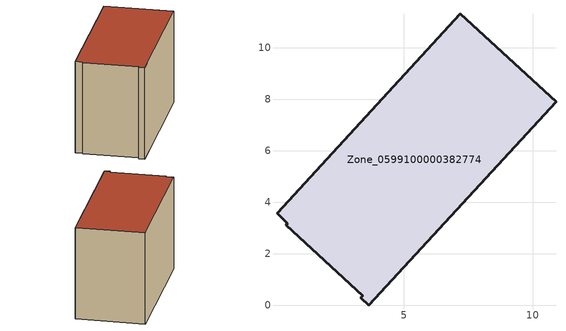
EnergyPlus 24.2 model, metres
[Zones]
Zone_0599100000382774
 floor ground (C_G): 7.19,11.33 10.91,7.91 3.64,0 3.33,0.29 3.4,0.37 0.42,3.1 0.48,3.19 0.07,3.57 z0
 wall outside (C_F): 3.33,0.29 3.64,0 10.91,7.91 7.19,11.33 0.07,3.57 0.48,3.19 0.42,3.1 3.4,0.37 3.33,0.29 z0:6.97
 roof outside (C_R): 0.07,3.57 0.48,3.19 0.42,3.1 3.4,0.37 3.33,0.29 3.64,0 10.91,7.91 7.19,11.33 z6.97
[BUILDING]
Pand.0599100000382774: North Axis=0; Terrain=City; Loads Convergence Tolerance Value=0.04; Temperature Convergence Tolerance Value=0.4; Solar Distribution=FullExterior; Maximum Number of Warmup Days=25; Minimum Number of Warmup Days=1
[Site:Location]
Rotterdam.The.Hague.AP_ZH_NLD Design_Conditions: Latitude=51.96; Longitude=4.45; Time Zone=1; Elevation=-4.5
[SITE:GROUNDTEMPERATURE:BUILDINGSURFACE]
18, 18, 18, 18, 18, 18, 18, 18, 18, 18, 18, 18
[MATERIAL] Thermal Absorptance=0.9; Solar Absorptance=0.7; Visible Absorptance=0.7
Name | Roughness | Thickness | Conductivity | Density | Specific Heat
G.TI.1992-2005 | MediumSmooth | 0.15 | 0.06 | 540 | 1210
F.TI.1992-2005 | Rough | 0.3 | 0.12 | 1920 | 840
R.TI.1992-2005 | MediumRough | 0.2 | 0.08 | 1500 | 1000
[CONSTRUCTION]
C_G: G.TI.1992-2005
C_F: F.TI.1992-2005
C_R: R.TI.1992-2005
[ZONE]
Zone_0599100000382774: Type=1; Multiplier=1; Ceiling Height=Autocalculate; Volume=Autocalculate; Floor Area=autocalculate; Part of Total Floor Area=Yes
[ZONEINFILTRATION:DESIGNFLOWRATE]
Infil_Zone_0599100000382774: Zone or ZoneList or Space or SpaceList=Zone_0599100000382774; Schedule=AlwaysOn; Design Flow Rate Calculation Method=Flow/Area; Flow Rate per Floor Area=0.0015; Constant Term Coefficient=1; Temperature Term Coefficient=0; Velocity Term Coefficient=0; Velocity Squared Term Coefficient=0
[HVACTEMPLATE:ZONE:IDEALLOADSAIRSYSTEM]
Zone_0599100000382774: Maximum Heating Supply Air Temperature=50; Minimum Cooling Supply Air Temperature=13; Maximum Heating Supply Air Humidity Ratio=0.0156; Minimum Cooling Supply Air Humidity Ratio=0.0077; Heating Limit=NoLimit; Cooling Limit=NoLimit; Dehumidification Control Type=ConstantSensibleHeatRatio; Cooling Sensible Heat Ratio=0.7; Dehumidification Setpoint=60; Humidification Control Type=None; Humidification Setpoint=30; Outdoor Air Method=None; Outdoor Air Flow Rate per Person=0.00944; Outdoor Air Flow Rate per Zone Floor Area=0; Outdoor Air Flow Rate per Zone=0; Demand Controlled Ventilation Type=None; Outdoor Air Economizer Type=NoEconomizer; Heat Recovery Type=None; Sensible Heat Recovery Effectiveness=0.7; Latent Heat Recovery Effectiveness=0.65
[ZONECONTROL:THERMOSTAT]
ThermostatControl_Zone_0599100000382774: Zone or ZoneList=Zone_0599100000382774; Control Type Schedule=DualSetpointControlType; Control 1=Thermostat_Zone_0599100000382774; Temperature Difference Between Cutout And Setpoint=0
[THERMOSTATSETPOINT:DUALSETPOINT]
Thermostat_Zone_0599100000382774: Heating Setpoint Temperature Schedule=HeatingSetpoint_Zone_0599100000382774; Cooling Setpoint Temperature Schedule=CoolingSetpoint_Zone_0599100000382774
[SCHEDULE:COMPACT]
HeatingSetpoint_Zone_0599100000382774: Through: 12/31, For: AllDays, Until: 24:00, 21
CoolingSetpoint_Zone_0599100000382774: Through: 12/31, For: AllDays, Until: 24:00, 24
DualSetpointControlType: Through: 12/31, For: AllDays, Until: 24:00, 4
AlwaysOn: Through: 12/31, For: AllDays, Until: 24:00, 1
